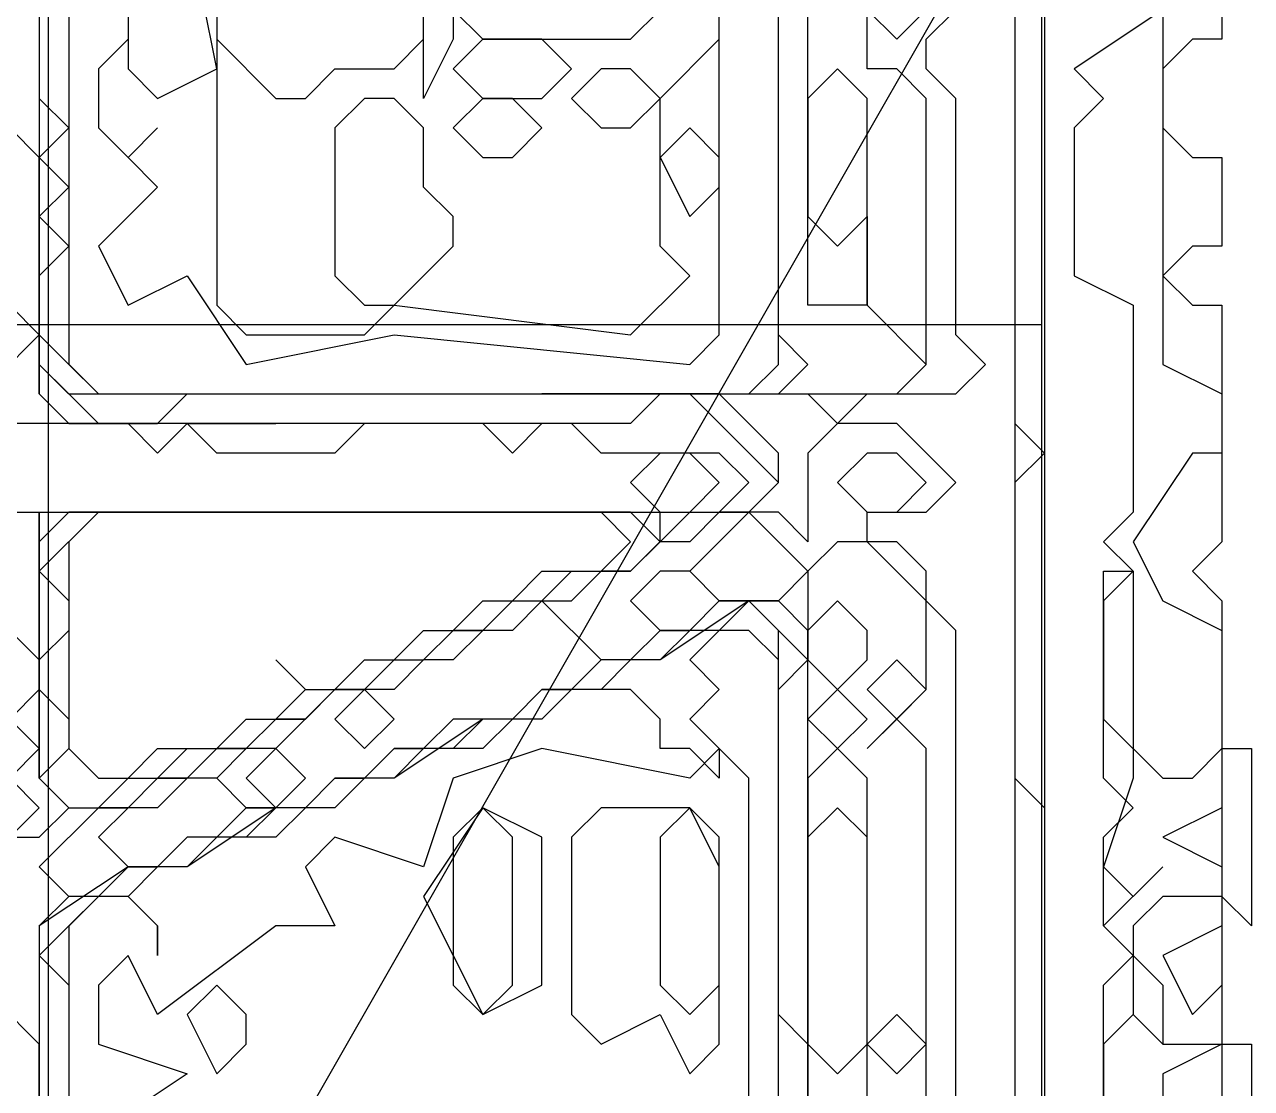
# Model space of a CAD drawing. Extents: x 46 to 224, y 52 to 151.
# Drawn here: x 199.52 to 224.22, y 64.61 to 86.04 of the extents above; entities that cross this region are included whole.
import ezdxf

# ---------------------------------------------------------------- set-up
doc = ezdxf.new("R2010")
doc.units = 0
doc.layers.add('OUTLINE', color=1, linetype='CONTINUOUS')

msp = doc.modelspace()

# ---------------------------------------------------------------- linework, layer by layer
for p, q in [((220.0532, 133.3611), (220.0532, 51.8135)), ((220.0532, 133.3611), (220.0532, 51.8135)), ((219.4579, 132.7659), (219.4579, 51.8135)), ((219.4579, 132.7659), (219.4579, 51.8135)), ((220.0532, 132.7659), (220.0532, 51.8135)), ((219.4579, 132.1707), (219.4579, 78.004)), ((214.696, 79.7897), (214.696, 98.2421)), ((214.696, 79.1945), (214.696, 98.2421)), ((222.4341, 98.2421), (222.4341, 79.1945)), ((214.696, 79.1945), (214.696, 97.6468)), ((214.696, 79.1945), (214.696, 97.6468)), ((214.696, 79.1945), (214.696, 97.6468)), ((199.8151, 96.4564), (199.8151, 79.1945)), ((199.8151, 96.4564), (199.8151, 78.5992)), ((199.8151, 96.4564), (199.8151, 78.5992)), ((199.8151, 96.4564), (199.8151, 79.1945)), ((199.8151, 96.4564), (199.8151, 79.1945)), ((199.8151, 96.4564), (199.8151, 79.1945)), ((199.8151, 96.4564), (199.8151, 79.1945)), ((200.4103, 96.4564), (200.4103, 79.1945)), ((200.4103, 96.4564), (200.4103, 79.1945)), ((199.8151, 95.8611), (199.8151, 84.5516)), ((220.0532, 95.2659), (220.0532, 51.8135)), ((213.5056, 79.7897), (213.5056, 94.0754)), ((213.5056, 79.7897), (213.5056, 94.0754)), ((215.2913, 80.3849), (215.2913, 94.0754)), ((215.2913, 80.3849), (215.2913, 94.0754)), ((207.5532, 84.5516), (207.5532, 91.6945)), ((208.1484, 90.504), (208.1484, 85.7421)), ((213.5056, 85.7421), (213.5056, 89.9088)), ((201.6008, 89.3135), (201.6008, 85.7421)), ((201.6008, 89.3135), (201.6008, 85.7421)), ((203.3865, 89.3135), (203.3865, 80.3849)), ((220.0532, 89.3135), (220.0532, 51.8135)), ((220.0532, 89.3135), (220.0532, 51.8135)), ((201.6008, 88.7183), (201.6008, 85.1468)), ((203.3865, 88.7183), (203.3865, 85.7421)), ((203.3865, 85.1468), (202.7913, 88.123)), ((207.5532, 85.7421), (207.5532, 88.123)), ((223.6246, 87.5278), (223.6246, 85.7421)), ((208.1484, 86.3373), (208.7437, 85.7421)), ((211.7198, 85.7421), (212.3151, 86.3373)), ((216.4818, 85.1468), (216.4818, 86.3373)), ((216.4818, 86.3373), (217.077, 85.7421)), ((217.077, 85.7421), (217.6722, 86.3373)), ((217.6722, 85.7421), (218.2675, 86.3373)), ((217.6722, 85.7421), (218.2675, 86.3373)), ((222.4341, 86.3373), (220.6484, 85.1468)), ((222.4341, 86.3373), (220.6484, 85.1468)), ((201.6008, 85.7421), (201.0056, 85.1468)), ((201.6008, 85.7421), (201.0056, 85.1468)), ((203.3865, 85.7421), (204.577, 84.5516)), ((206.9579, 85.1468), (207.5532, 85.7421)), ((208.1484, 85.7421), (207.5532, 84.5516)), ((208.7437, 85.7421), (208.1484, 85.1468)), ((208.7437, 85.7421), (211.7198, 85.7421)), ((209.9341, 85.7421), (208.7437, 85.7421)), ((210.5294, 85.1468), (209.9341, 85.7421)), ((212.3151, 84.5516), (213.5056, 85.7421)), ((217.6722, 85.1468), (217.6722, 85.7421)), ((217.6722, 85.1468), (217.6722, 85.7421)), ((223.0294, 85.7421), (222.4341, 85.1468)), ((223.6246, 85.7421), (223.0294, 85.7421)), ((201.0056, 85.1468), (201.0056, 83.9564)), ((201.0056, 85.1468), (201.0056, 83.9564)), ((201.6008, 85.1468), (202.196, 84.5516)), ((202.196, 84.5516), (203.3865, 85.1468)), ((205.1722, 84.5516), (205.7675, 85.1468)), ((205.7675, 85.1468), (206.9579, 85.1468)), ((208.1484, 85.1468), (208.7437, 84.5516)), ((209.9341, 84.5516), (210.5294, 85.1468)), ((211.1246, 85.1468), (210.5294, 84.5516)), ((211.7198, 85.1468), (211.1246, 85.1468)), ((212.3151, 84.5516), (211.7198, 85.1468)), ((215.8865, 85.1468), (215.2913, 84.5516)), ((215.8865, 85.1468), (215.2913, 84.5516)), ((216.4818, 84.5516), (215.8865, 85.1468)), ((216.4818, 84.5516), (215.8865, 85.1468)), ((217.077, 85.1468), (216.4818, 85.1468)), ((217.6722, 84.5516), (217.077, 85.1468)), ((218.2675, 84.5516), (217.6722, 85.1468)), ((218.2675, 84.5516), (217.6722, 85.1468)), ((220.6484, 85.1468), (221.2437, 84.5516)), ((220.6484, 85.1468), (221.2437, 84.5516)), ((222.4341, 85.1468), (222.4341, 83.9564)), ((199.8151, 84.5516), (200.4103, 83.9564)), ((204.577, 84.5516), (205.1722, 84.5516)), ((206.3627, 84.5516), (205.7675, 83.9564)), ((206.9579, 84.5516), (206.3627, 84.5516)), ((207.5532, 83.9564), (206.9579, 84.5516)), ((208.7437, 84.5516), (208.1484, 83.9564)), ((208.7437, 84.5516), (209.9341, 84.5516)), ((209.3389, 84.5516), (208.7437, 84.5516)), ((209.9341, 83.9564), (209.3389, 84.5516)), ((210.5294, 84.5516), (211.1246, 83.9564)), ((211.7198, 83.9564), (212.3151, 84.5516)), ((212.3151, 81.5754), (212.3151, 84.5516)), ((215.2913, 84.5516), (215.2913, 82.1707)), ((215.2913, 84.5516), (215.2913, 82.1707)), ((216.4818, 83.9564), (216.4818, 84.5516)), ((216.4818, 83.9564), (216.4818, 84.5516)), ((217.6722, 79.1945), (217.6722, 84.5516)), ((218.2675, 79.7897), (218.2675, 84.5516)), ((218.2675, 79.7897), (218.2675, 84.5516)), ((221.2437, 84.5516), (220.6484, 83.9564)), ((221.2437, 84.5516), (220.6484, 83.9564)), ((199.8151, 83.3611), (199.2198, 83.9564)), ((199.8151, 83.3611), (199.2198, 83.9564)), ((200.4103, 83.9564), (199.8151, 83.3611)), ((201.0056, 83.9564), (201.6008, 83.3611)), ((201.0056, 83.9564), (201.6008, 83.3611)), ((201.6008, 83.3611), (202.196, 83.9564)), ((202.196, 83.9564), (201.6008, 83.3611)), ((201.6008, 83.3611), (202.196, 83.9564)), ((202.196, 83.9564), (201.6008, 83.3611)), ((205.7675, 83.9564), (205.7675, 80.9802)), ((207.5532, 83.3611), (207.5532, 83.9564)), ((208.1484, 83.9564), (208.7437, 83.3611)), ((209.3389, 83.3611), (209.9341, 83.9564)), ((211.1246, 83.9564), (211.7198, 83.9564)), ((212.9103, 83.9564), (212.3151, 83.3611)), ((213.5056, 83.3611), (212.9103, 83.9564)), ((216.4818, 82.1707), (216.4818, 83.9564)), ((216.4818, 82.1707), (216.4818, 83.9564)), ((220.6484, 83.9564), (220.6484, 80.9802)), ((220.6484, 83.9564), (220.6484, 80.9802)), ((222.4341, 83.9564), (223.0294, 83.3611)), ((199.8151, 78.5992), (199.8151, 83.3611)), ((199.8151, 78.5992), (199.8151, 83.3611)), ((199.8151, 83.3611), (200.4103, 82.7659)), ((201.6008, 83.3611), (202.196, 82.7659)), ((201.6008, 83.3611), (202.196, 82.7659)), ((207.5532, 82.7659), (207.5532, 83.3611)), ((208.7437, 83.3611), (209.3389, 83.3611)), ((212.3151, 83.3611), (212.9103, 82.1707)), ((213.5056, 82.7659), (213.5056, 83.3611)), ((223.0294, 83.3611), (223.6246, 83.3611)), ((223.6246, 83.3611), (223.6246, 81.5754)), ((200.4103, 82.7659), (199.8151, 82.1707)), ((202.196, 82.7659), (201.0056, 81.5754)), ((202.196, 82.7659), (201.0056, 81.5754)), ((208.1484, 82.1707), (207.5532, 82.7659)), ((212.9103, 82.1707), (213.5056, 82.7659)), ((199.8151, 82.1707), (200.4103, 81.5754)), ((208.1484, 81.5754), (208.1484, 82.1707)), ((215.2913, 82.1707), (215.8865, 81.5754)), ((215.2913, 82.1707), (215.8865, 81.5754)), ((215.8865, 81.5754), (216.4818, 82.1707)), ((215.8865, 81.5754), (216.4818, 82.1707)), ((216.4818, 82.1707), (216.4818, 80.3849)), ((216.4818, 81.5754), (216.4818, 82.1707)), ((200.4103, 81.5754), (199.8151, 80.9802)), ((201.0056, 81.5754), (201.6008, 80.3849)), ((201.0056, 81.5754), (201.6008, 80.3849)), ((206.9579, 80.3849), (208.1484, 81.5754)), ((212.9103, 80.9802), (212.3151, 81.5754)), ((216.4818, 80.3849), (216.4818, 81.5754)), ((223.0294, 81.5754), (222.4341, 80.9802)), ((223.6246, 81.5754), (223.0294, 81.5754)), ((199.8151, 80.9802), (199.8151, 79.7897)), ((201.6008, 80.3849), (202.7913, 80.9802)), ((201.6008, 80.3849), (202.7913, 80.9802)), ((202.7913, 80.9802), (203.9818, 79.1945)), ((202.7913, 80.9802), (203.9818, 79.1945)), ((205.7675, 80.9802), (206.3627, 80.3849)), ((211.7198, 79.7897), (212.9103, 80.9802)), ((220.6484, 80.9802), (221.8389, 80.3849)), ((220.6484, 80.9802), (221.8389, 80.3849)), ((222.4341, 80.9802), (223.0294, 80.3849)), ((199.8151, 79.7897), (199.2198, 80.3849)), ((203.3865, 80.3849), (203.9818, 79.7897)), ((206.3627, 79.7897), (206.9579, 80.3849)), ((206.3627, 80.3849), (206.9579, 80.3849)), ((206.9579, 80.3849), (211.7198, 79.7897)), ((216.4818, 80.3849), (215.2913, 80.3849)), ((216.4818, 80.3849), (215.2913, 80.3849)), ((217.6722, 79.1945), (216.4818, 80.3849)), ((217.6722, 79.1945), (216.4818, 80.3849)), ((221.8389, 80.3849), (221.8389, 76.2183)), ((221.8389, 80.3849), (221.8389, 76.2183)), ((223.0294, 80.3849), (223.6246, 80.3849)), ((223.6246, 80.3849), (223.6246, 75.623)), ((198.6246, 78.5992), (199.8151, 79.7897)), ((199.8151, 79.7897), (201.0056, 78.5992)), ((203.9818, 79.1945), (206.9579, 79.7897)), ((203.9818, 79.1945), (206.9579, 79.7897)), ((203.9818, 79.7897), (206.3627, 79.7897)), ((206.9579, 79.7897), (212.9103, 79.1945)), ((206.9579, 79.7897), (212.9103, 79.1945)), ((212.9103, 79.1945), (213.5056, 79.7897)), ((212.9103, 79.1945), (213.5056, 79.7897)), ((215.2913, 79.1945), (214.696, 79.7897)), ((218.8627, 79.1945), (218.2675, 79.7897)), ((218.8627, 79.1945), (218.2675, 79.7897)), ((199.8151, 79.1945), (200.4103, 78.5992)), ((199.8151, 79.1945), (201.0056, 78.004)), ((199.8151, 79.1945), (200.4103, 78.5992)), ((199.8151, 79.1945), (200.4103, 78.5992)), ((199.8151, 79.1945), (200.4103, 78.5992)), ((200.4103, 79.1945), (201.0056, 78.5992)), ((200.4103, 79.1945), (201.0056, 78.5992)), ((214.1008, 78.5992), (214.696, 79.1945)), ((214.1008, 78.5992), (214.696, 79.1945)), ((214.1008, 78.5992), (214.696, 79.1945)), ((214.1008, 78.5992), (214.696, 79.1945)), ((214.696, 78.5992), (215.2913, 79.1945)), ((217.077, 78.5992), (217.6722, 79.1945)), ((217.077, 78.5992), (217.6722, 79.1945)), ((217.077, 78.5992), (217.6722, 79.1945)), ((218.2675, 78.5992), (218.8627, 79.1945)), ((218.2675, 78.5992), (218.8627, 79.1945)), ((222.4341, 79.1945), (223.6246, 78.5992)), ((199.8151, 78.5992), (200.4103, 78.004)), ((200.4103, 78.004), (199.8151, 78.5992)), ((199.8151, 78.5992), (200.4103, 78.004)), ((200.4103, 78.004), (199.8151, 78.5992)), ((200.4103, 78.5992), (214.696, 78.5992)), ((200.4103, 78.5992), (217.077, 78.5992)), ((200.4103, 78.5992), (214.1008, 78.5992)), ((200.4103, 78.5992), (217.077, 78.5992)), ((201.0056, 78.5992), (214.1008, 78.5992)), ((201.0056, 78.5992), (214.1008, 78.5992)), ((201.0056, 78.5992), (214.1008, 78.5992)), ((202.196, 78.004), (202.7913, 78.5992)), ((202.7913, 78.5992), (217.077, 78.5992)), ((213.5056, 78.5992), (209.9341, 78.5992)), ((209.9341, 78.5992), (215.2913, 78.5992)), ((213.5056, 78.5992), (209.9341, 78.5992)), ((209.9341, 78.5992), (215.2913, 78.5992)), ((212.3151, 78.5992), (211.7198, 78.004)), ((212.9103, 78.5992), (212.3151, 78.5992)), ((214.696, 76.8135), (212.9103, 78.5992)), ((214.696, 77.4088), (213.5056, 78.5992)), ((214.696, 77.4088), (213.5056, 78.5992)), ((215.2913, 78.5992), (215.8865, 78.004)), ((215.2913, 78.5992), (215.8865, 78.004)), ((215.8865, 78.004), (216.4818, 78.5992)), ((215.8865, 78.004), (216.4818, 78.5992)), ((216.4818, 78.5992), (218.2675, 78.5992)), ((216.4818, 78.5992), (218.2675, 78.5992)), ((223.6246, 78.5992), (223.6246, 77.4088)), ((211.7198, 78.004), (183.7437, 78.004)), ((201.6008, 78.004), (196.8389, 78.004)), ((201.6008, 78.004), (196.8389, 78.004)), ((200.4103, 78.004), (201.0056, 78.004)), ((201.0056, 78.004), (200.4103, 78.004)), ((200.4103, 78.004), (201.0056, 78.004)), ((201.0056, 78.004), (200.4103, 78.004)), ((201.0056, 78.004), (202.196, 78.004)), ((202.196, 77.4088), (201.6008, 78.004)), ((202.196, 77.4088), (201.6008, 78.004)), ((202.7913, 78.004), (202.196, 77.4088)), ((202.7913, 78.004), (202.196, 77.4088)), ((202.7913, 78.004), (204.577, 78.004)), ((203.3865, 78.004), (202.7913, 78.004)), ((203.3865, 77.4088), (202.7913, 78.004)), ((203.3865, 77.4088), (202.7913, 78.004)), ((204.577, 78.004), (203.3865, 78.004)), ((206.3627, 78.004), (205.7675, 77.4088)), ((206.3627, 78.004), (205.7675, 77.4088)), ((208.7437, 78.004), (206.3627, 78.004)), ((208.7437, 78.004), (206.3627, 78.004)), ((209.3389, 77.4088), (208.7437, 78.004)), ((209.3389, 77.4088), (208.7437, 78.004)), ((209.9341, 78.004), (209.3389, 77.4088)), ((209.9341, 78.004), (209.3389, 77.4088)), ((210.5294, 78.004), (209.9341, 78.004)), ((210.5294, 78.004), (209.9341, 78.004)), ((211.1246, 77.4088), (210.5294, 78.004)), ((211.1246, 77.4088), (210.5294, 78.004)), ((215.8865, 78.004), (215.2913, 77.4088)), ((215.8865, 78.004), (215.2913, 77.4088)), ((217.077, 78.004), (215.8865, 78.004)), ((217.077, 78.004), (215.8865, 78.004)), ((218.2675, 76.8135), (217.077, 78.004)), ((218.2675, 76.8135), (217.077, 78.004)), ((219.4579, 78.004), (220.0532, 77.4088)), ((205.7675, 77.4088), (203.3865, 77.4088)), ((205.7675, 77.4088), (203.3865, 77.4088)), ((213.5056, 77.4088), (211.1246, 77.4088)), ((213.5056, 77.4088), (211.1246, 77.4088)), ((212.3151, 77.4088), (211.7198, 76.8135)), ((212.9103, 77.4088), (212.3151, 77.4088)), ((213.5056, 76.8135), (212.9103, 77.4088)), ((214.1008, 76.8135), (213.5056, 77.4088)), ((214.1008, 76.8135), (213.5056, 77.4088)), ((214.696, 76.8135), (214.696, 77.4088)), ((214.696, 76.8135), (214.696, 77.4088)), ((215.2913, 77.4088), (215.2913, 75.623)), ((215.2913, 77.4088), (215.2913, 75.623)), ((216.4818, 77.4088), (215.8865, 76.8135)), ((217.077, 77.4088), (216.4818, 77.4088)), ((217.6722, 76.8135), (217.077, 77.4088)), ((220.0532, 77.4088), (219.4579, 76.8135)), ((223.0294, 77.4088), (221.8389, 75.623)), ((223.6246, 77.4088), (223.0294, 77.4088)), ((211.7198, 76.8135), (212.3151, 76.2183)), ((212.9103, 76.2183), (213.5056, 76.8135)), ((213.5056, 76.2183), (214.1008, 76.8135)), ((213.5056, 76.2183), (214.1008, 76.8135)), ((214.1008, 76.2183), (214.696, 76.8135)), ((214.1008, 76.2183), (214.696, 76.8135)), ((214.1008, 76.2183), (214.696, 76.8135)), ((215.8865, 76.8135), (216.4818, 76.2183)), ((217.077, 76.2183), (217.6722, 76.8135)), ((217.6722, 76.2183), (218.2675, 76.8135)), ((217.6722, 76.2183), (218.2675, 76.8135)), ((219.4579, 76.8135), (219.4579, 70.8611)), ((185.5294, 76.2183), (213.5056, 76.2183)), ((185.5294, 76.2183), (213.5056, 76.2183)), ((196.8389, 76.2183), (208.1484, 76.2183)), ((200.4103, 76.2183), (199.8151, 75.623)), ((199.8151, 76.2183), (199.8151, 70.8611)), ((199.8151, 75.623), (199.8151, 76.2183)), ((200.4103, 76.2183), (199.8151, 75.623)), ((200.4103, 76.2183), (199.8151, 75.623)), ((200.4103, 76.2183), (199.8151, 75.623)), ((201.0056, 76.2183), (199.8151, 75.0278)), ((200.4103, 76.2183), (199.8151, 75.623)), ((211.1246, 76.2183), (200.4103, 76.2183)), ((208.1484, 76.2183), (200.4103, 76.2183)), ((211.7198, 76.2183), (200.4103, 76.2183)), ((211.1246, 76.2183), (200.4103, 76.2183)), ((201.0056, 76.2183), (200.4103, 75.623)), ((211.7198, 76.2183), (200.4103, 76.2183)), ((211.1246, 76.2183), (201.0056, 76.2183)), ((211.1246, 76.2183), (201.0056, 76.2183)), ((211.7198, 75.623), (211.1246, 76.2183)), ((211.7198, 75.623), (211.1246, 76.2183)), ((211.7198, 75.623), (211.1246, 76.2183)), ((211.7198, 75.623), (211.1246, 76.2183)), ((211.7198, 75.0278), (212.9103, 76.2183)), ((211.7198, 75.0278), (212.9103, 76.2183)), ((212.3151, 75.623), (211.7198, 76.2183)), ((212.3151, 75.623), (211.7198, 76.2183)), ((212.3151, 76.2183), (212.9103, 76.2183)), ((212.3151, 75.623), (212.3151, 76.2183)), ((212.3151, 76.2183), (214.1008, 76.2183)), ((213.5056, 76.2183), (212.9103, 75.623)), ((212.9103, 76.2183), (214.1008, 76.2183)), ((213.5056, 76.2183), (212.9103, 75.623)), ((212.9103, 76.2183), (214.1008, 76.2183)), ((214.1008, 76.2183), (212.9103, 75.0278)), ((214.696, 76.2183), (213.5056, 76.2183)), ((214.696, 76.2183), (213.5056, 76.2183)), ((214.696, 75.623), (214.1008, 76.2183)), ((215.2913, 75.623), (214.696, 76.2183)), ((215.2913, 75.623), (214.696, 76.2183)), ((216.4818, 75.623), (216.4818, 76.2183)), ((216.4818, 76.2183), (217.6722, 76.2183)), ((216.4818, 75.623), (216.4818, 76.2183)), ((216.4818, 76.2183), (217.6722, 76.2183)), ((216.4818, 76.2183), (217.077, 76.2183)), ((221.8389, 76.2183), (221.2437, 75.623)), ((221.8389, 76.2183), (221.2437, 75.623)), ((199.8151, 75.623), (199.8151, 70.8611)), ((199.8151, 70.8611), (199.8151, 75.623)), ((199.8151, 75.623), (199.8151, 70.8611)), ((199.8151, 75.623), (199.8151, 70.8611)), ((199.8151, 75.623), (199.8151, 70.8611)), ((199.8151, 75.623), (199.8151, 70.8611)), ((200.4103, 75.623), (200.4103, 71.4564)), ((211.1246, 75.0278), (211.7198, 75.623)), ((211.1246, 75.0278), (211.7198, 75.623)), ((211.1246, 75.0278), (211.7198, 75.623)), ((211.1246, 75.0278), (211.7198, 75.623)), ((212.3151, 75.623), (211.7198, 75.0278)), ((212.3151, 75.623), (211.7198, 75.0278)), ((211.7198, 75.0278), (212.3151, 75.623)), ((211.7198, 75.0278), (212.3151, 75.623)), ((211.7198, 75.0278), (212.3151, 75.623)), ((212.9103, 75.623), (212.3151, 75.623)), ((212.9103, 75.623), (212.3151, 75.623)), ((215.2913, 75.0278), (214.696, 75.623)), ((215.8865, 75.623), (215.2913, 75.0278)), ((216.4818, 75.623), (215.8865, 75.623)), ((217.077, 75.623), (216.4818, 75.623)), ((217.077, 75.623), (216.4818, 75.623)), ((217.6722, 74.4326), (216.4818, 75.623)), ((217.6722, 75.0278), (217.077, 75.623)), ((217.6722, 75.0278), (217.077, 75.623)), ((221.2437, 75.623), (221.8389, 75.0278)), ((221.2437, 75.623), (221.8389, 75.0278)), ((221.8389, 75.623), (222.4341, 74.4326)), ((223.6246, 75.623), (223.0294, 75.0278)), ((199.8151, 75.0278), (200.4103, 74.4326)), ((209.3389, 74.4326), (209.9341, 75.0278)), ((209.9341, 74.4326), (210.5294, 75.0278)), ((209.9341, 74.4326), (210.5294, 75.0278)), ((209.9341, 74.4326), (210.5294, 75.0278)), ((209.9341, 74.4326), (210.5294, 75.0278)), ((209.9341, 75.0278), (211.1246, 75.0278)), ((209.9341, 74.4326), (210.5294, 75.0278)), ((210.5294, 75.0278), (211.1246, 75.0278)), ((210.5294, 74.4326), (211.1246, 75.0278)), ((210.5294, 75.0278), (211.7198, 75.0278)), ((210.5294, 75.0278), (211.1246, 75.0278)), ((210.5294, 75.0278), (211.1246, 75.0278)), ((210.5294, 75.0278), (211.7198, 75.0278)), ((211.7198, 75.0278), (211.1246, 75.0278)), ((211.1246, 75.0278), (211.7198, 75.0278)), ((211.7198, 75.0278), (211.1246, 75.0278)), ((211.1246, 75.0278), (211.7198, 75.0278)), ((211.1246, 75.0278), (211.7198, 75.0278)), ((212.3151, 75.0278), (211.7198, 74.4326)), ((212.3151, 75.0278), (211.7198, 74.4326)), ((212.9103, 75.0278), (212.3151, 75.0278)), ((212.9103, 75.0278), (212.3151, 75.0278)), ((212.9103, 75.0278), (213.5056, 74.4326)), ((213.5056, 74.4326), (212.9103, 75.0278)), ((213.5056, 74.4326), (212.9103, 75.0278)), ((214.696, 74.4326), (215.2913, 75.0278)), ((215.2913, 75.0278), (215.2913, 73.2421)), ((217.6722, 74.4326), (217.6722, 75.0278)), ((217.6722, 74.4326), (217.6722, 75.0278)), ((221.2437, 75.0278), (221.8389, 75.0278)), ((221.8389, 75.0278), (221.2437, 74.4326)), ((221.2437, 74.4326), (221.2437, 75.0278)), ((221.8389, 75.0278), (221.8389, 70.8611)), ((221.8389, 75.0278), (221.8389, 70.8611)), ((223.0294, 75.0278), (223.6246, 74.4326)), ((200.4103, 74.4326), (200.4103, 73.8373)), ((208.1484, 73.8373), (208.7437, 74.4326)), ((208.7437, 73.8373), (209.3389, 74.4326)), ((208.7437, 73.8373), (209.3389, 74.4326)), ((208.7437, 73.8373), (209.3389, 74.4326)), ((208.7437, 73.8373), (209.3389, 74.4326)), ((208.7437, 73.8373), (209.3389, 74.4326)), ((208.7437, 74.4326), (209.3389, 74.4326)), ((208.7437, 73.8373), (209.3389, 74.4326)), ((209.3389, 74.4326), (209.9341, 74.4326)), ((209.9341, 74.4326), (209.3389, 73.8373)), ((209.3389, 74.4326), (210.5294, 74.4326)), ((209.3389, 74.4326), (209.9341, 74.4326)), ((209.3389, 74.4326), (209.9341, 74.4326)), ((209.3389, 74.4326), (209.9341, 74.4326)), ((209.3389, 74.4326), (209.9341, 74.4326)), ((211.1246, 73.2421), (209.9341, 74.4326)), ((211.7198, 74.4326), (212.3151, 73.8373)), ((211.7198, 74.4326), (212.3151, 73.8373)), ((214.1008, 74.4326), (212.3151, 73.2421)), ((213.5056, 74.4326), (212.9103, 73.8373)), ((212.9103, 73.8373), (213.5056, 74.4326)), ((212.9103, 73.8373), (213.5056, 74.4326)), ((214.696, 74.4326), (213.5056, 74.4326)), ((213.5056, 74.4326), (214.696, 74.4326)), ((214.1008, 74.4326), (213.5056, 73.8373)), ((214.1008, 74.4326), (213.5056, 73.8373)), ((214.1008, 74.4326), (213.5056, 73.8373)), ((215.2913, 73.2421), (214.1008, 74.4326)), ((214.696, 74.4326), (214.1008, 74.4326)), ((214.696, 73.8373), (214.1008, 74.4326)), ((214.696, 74.4326), (214.1008, 74.4326)), ((215.2913, 73.8373), (214.696, 74.4326)), ((215.2913, 73.8373), (214.696, 74.4326)), ((215.2913, 73.8373), (214.696, 74.4326)), ((215.8865, 74.4326), (215.2913, 73.8373)), ((215.8865, 74.4326), (215.2913, 73.8373)), ((216.4818, 73.8373), (215.8865, 74.4326)), ((216.4818, 73.8373), (215.8865, 74.4326)), ((218.2675, 73.8373), (217.6722, 74.4326)), ((218.2675, 73.8373), (217.6722, 74.4326)), ((217.6722, 72.6468), (217.6722, 74.4326)), ((221.2437, 74.4326), (221.2437, 72.0516)), ((221.2437, 70.8611), (221.2437, 74.4326)), ((222.4341, 74.4326), (223.6246, 73.8373)), ((223.6246, 74.4326), (223.6246, 60.7421)), ((199.8151, 73.2421), (199.2198, 73.8373)), ((200.4103, 73.8373), (199.8151, 73.2421)), ((206.3627, 72.6468), (207.5532, 73.8373)), ((206.9579, 73.2421), (207.5532, 73.8373)), ((206.9579, 73.2421), (207.5532, 73.8373)), ((207.5532, 73.2421), (208.1484, 73.8373)), ((207.5532, 73.2421), (208.1484, 73.8373)), ((208.1484, 73.8373), (207.5532, 73.2421)), ((207.5532, 73.2421), (208.1484, 73.8373)), ((207.5532, 73.2421), (208.1484, 73.8373)), ((207.5532, 73.8373), (208.7437, 73.8373)), ((207.5532, 73.8373), (208.7437, 73.8373)), ((207.5532, 73.8373), (208.1484, 73.8373)), ((207.5532, 73.2421), (208.1484, 73.8373)), ((208.1484, 73.8373), (208.7437, 73.8373)), ((208.1484, 73.8373), (208.7437, 73.8373)), ((208.7437, 73.8373), (208.1484, 73.8373)), ((208.7437, 73.8373), (208.1484, 73.2421)), ((208.1484, 73.8373), (208.7437, 73.8373)), ((208.1484, 73.8373), (208.7437, 73.8373)), ((208.1484, 73.8373), (208.7437, 73.8373)), ((209.3389, 73.8373), (208.7437, 73.8373)), ((212.3151, 73.8373), (211.7198, 73.2421)), ((212.3151, 73.8373), (211.7198, 73.2421)), ((212.3151, 73.8373), (211.7198, 73.2421)), ((212.9103, 73.8373), (212.3151, 73.8373)), ((213.5056, 73.8373), (212.3151, 73.8373)), ((212.3151, 73.8373), (212.9103, 73.8373)), ((212.9103, 73.8373), (212.3151, 73.2421)), ((212.9103, 73.8373), (212.3151, 73.2421)), ((213.5056, 73.8373), (212.3151, 73.8373)), ((212.3151, 73.8373), (212.9103, 73.8373)), ((213.5056, 73.8373), (212.9103, 73.8373)), ((214.1008, 73.8373), (212.9103, 73.8373)), ((213.5056, 73.8373), (212.9103, 73.2421)), ((214.1008, 73.8373), (213.5056, 73.8373)), ((214.696, 73.2421), (214.1008, 73.8373)), ((214.696, 73.2421), (214.1008, 73.8373)), ((214.696, 57.1707), (214.696, 73.8373)), ((215.2913, 73.2421), (215.2913, 73.8373)), ((215.2913, 60.7421), (215.2913, 73.8373)), ((215.2913, 73.8373), (215.2913, 73.2421)), ((215.2913, 60.7421), (215.2913, 73.8373)), ((215.2913, 73.8373), (215.2913, 73.2421)), ((216.4818, 73.2421), (216.4818, 73.8373)), ((216.4818, 73.2421), (216.4818, 73.8373)), ((218.2675, 51.8135), (218.2675, 73.8373)), ((218.2675, 51.8135), (218.2675, 73.8373)), ((223.6246, 73.8373), (223.6246, 70.2659)), ((199.8151, 72.6468), (199.8151, 73.2421)), ((199.8151, 73.2421), (199.8151, 72.6468)), ((205.1722, 72.6468), (204.577, 73.2421)), ((204.577, 73.2421), (205.1722, 72.6468)), ((205.7675, 72.6468), (206.3627, 73.2421)), ((205.7675, 72.6468), (206.3627, 73.2421)), ((206.3627, 72.6468), (206.9579, 73.2421)), ((206.3627, 72.6468), (206.9579, 73.2421)), ((206.3627, 72.6468), (206.9579, 73.2421)), ((206.3627, 73.2421), (206.9579, 73.2421)), ((206.3627, 73.2421), (206.9579, 73.2421)), ((206.3627, 72.6468), (206.9579, 73.2421)), ((206.9579, 73.2421), (207.5532, 73.2421)), ((207.5532, 73.2421), (206.9579, 72.6468)), ((206.9579, 73.2421), (207.5532, 73.2421)), ((206.9579, 73.2421), (207.5532, 73.2421)), ((206.9579, 73.2421), (207.5532, 73.2421)), ((208.1484, 73.2421), (207.5532, 73.2421)), ((211.1246, 73.2421), (210.5294, 72.6468)), ((211.1246, 73.2421), (210.5294, 72.6468)), ((210.5294, 72.6468), (211.1246, 73.2421)), ((211.1246, 73.2421), (210.5294, 72.6468)), ((211.1246, 73.2421), (210.5294, 72.6468)), ((212.3151, 73.2421), (211.1246, 73.2421)), ((211.7198, 73.2421), (211.1246, 73.2421)), ((211.7198, 73.2421), (211.1246, 73.2421)), ((211.7198, 73.2421), (211.1246, 72.6468)), ((211.7198, 73.2421), (211.1246, 72.6468)), ((211.7198, 73.2421), (211.1246, 73.2421)), ((212.3151, 73.2421), (211.7198, 73.2421)), ((212.3151, 73.2421), (211.7198, 73.2421)), ((212.9103, 73.2421), (213.5056, 72.6468)), ((214.696, 72.6468), (215.2913, 73.2421)), ((214.696, 51.8135), (214.696, 73.2421)), ((214.696, 62.5278), (214.696, 73.2421)), ((215.2913, 73.2421), (215.8865, 72.6468)), ((215.2913, 73.2421), (215.8865, 72.6468)), ((215.8865, 72.6468), (216.4818, 73.2421)), ((215.8865, 72.6468), (216.4818, 73.2421)), ((217.077, 73.2421), (216.4818, 72.6468)), ((217.077, 73.2421), (216.4818, 72.6468)), ((217.6722, 72.6468), (217.077, 73.2421)), ((217.6722, 72.6468), (217.077, 73.2421)), ((199.2198, 72.0516), (199.8151, 72.6468)), ((199.8151, 72.6468), (200.4103, 72.0516)), ((205.7675, 72.6468), (204.577, 71.4564)), ((204.577, 72.0516), (205.1722, 72.6468)), ((204.577, 72.0516), (205.1722, 72.6468)), ((204.577, 72.0516), (205.1722, 72.6468)), ((205.1722, 72.0516), (205.7675, 72.6468)), ((205.1722, 72.0516), (205.7675, 72.6468)), ((205.7675, 72.6468), (205.1722, 72.0516)), ((205.1722, 72.0516), (205.7675, 72.6468)), ((205.1722, 72.0516), (205.7675, 72.6468)), ((205.1722, 72.6468), (206.3627, 72.6468)), ((205.1722, 72.6468), (205.7675, 72.6468)), ((205.1722, 72.6468), (205.7675, 72.6468)), ((205.1722, 72.0516), (205.7675, 72.6468)), ((205.7675, 72.6468), (206.3627, 72.6468)), ((205.7675, 72.6468), (206.3627, 72.6468)), ((206.3627, 72.6468), (205.7675, 72.6468)), ((206.9579, 72.6468), (205.7675, 72.6468)), ((205.7675, 72.6468), (206.3627, 72.6468)), ((205.7675, 72.6468), (206.3627, 72.6468)), ((206.3627, 72.6468), (205.7675, 72.0516)), ((205.7675, 72.6468), (206.3627, 72.6468)), ((206.3627, 72.6468), (205.7675, 72.0516)), ((206.9579, 72.0516), (206.3627, 72.6468)), ((206.9579, 72.0516), (206.3627, 72.6468)), ((209.9341, 72.6468), (209.3389, 72.0516)), ((209.9341, 72.6468), (209.3389, 72.0516)), ((209.9341, 72.6468), (209.3389, 72.0516)), ((209.9341, 72.6468), (209.3389, 72.0516)), ((210.5294, 72.6468), (209.9341, 72.6468)), ((210.5294, 72.6468), (209.9341, 72.6468)), ((209.9341, 72.6468), (210.5294, 72.6468)), ((210.5294, 72.6468), (209.9341, 72.6468)), ((211.1246, 72.6468), (209.9341, 72.6468)), ((210.5294, 72.6468), (209.9341, 72.0516)), ((210.5294, 72.6468), (209.9341, 72.0516)), ((210.5294, 72.6468), (209.9341, 72.6468)), ((211.1246, 72.6468), (210.5294, 72.6468)), ((211.7198, 72.6468), (210.5294, 72.6468)), ((212.3151, 72.0516), (211.7198, 72.6468)), ((213.5056, 72.6468), (212.9103, 72.0516)), ((214.696, 66.0992), (214.696, 72.6468)), ((215.8865, 72.6468), (215.2913, 72.0516)), ((215.8865, 72.6468), (215.2913, 72.0516)), ((216.4818, 72.0516), (215.8865, 72.6468)), ((216.4818, 72.0516), (215.8865, 72.6468)), ((216.4818, 71.4564), (217.6722, 72.6468)), ((216.4818, 72.6468), (217.077, 72.0516)), ((216.4818, 72.6468), (217.077, 72.0516)), ((217.077, 72.0516), (217.6722, 72.6468)), ((217.077, 72.0516), (217.6722, 72.6468)), ((199.8151, 71.4564), (199.2198, 72.0516)), ((200.4103, 72.0516), (200.4103, 71.4564)), ((202.7913, 70.8611), (203.9818, 72.0516)), ((203.3865, 71.4564), (203.9818, 72.0516)), ((203.3865, 71.4564), (203.9818, 72.0516)), ((203.3865, 71.4564), (203.9818, 72.0516)), ((203.9818, 72.0516), (205.1722, 72.0516)), ((203.9818, 71.4564), (204.577, 72.0516)), ((204.577, 72.0516), (203.9818, 71.4564)), ((203.9818, 71.4564), (204.577, 72.0516)), ((203.9818, 71.4564), (204.577, 72.0516)), ((203.9818, 72.0516), (204.577, 72.0516)), ((203.9818, 72.0516), (204.577, 72.0516)), ((203.9818, 72.0516), (204.577, 72.0516)), ((203.9818, 71.4564), (204.577, 72.0516)), ((204.577, 72.0516), (205.1722, 72.0516)), ((205.1722, 72.0516), (204.577, 72.0516)), ((204.577, 72.0516), (205.1722, 72.0516)), ((204.577, 72.0516), (205.1722, 72.0516)), ((204.577, 72.0516), (205.1722, 72.0516)), ((205.7675, 72.0516), (206.3627, 71.4564)), ((205.7675, 72.0516), (206.3627, 71.4564)), ((206.3627, 71.4564), (206.9579, 72.0516)), ((206.3627, 71.4564), (206.9579, 72.0516)), ((208.7437, 72.0516), (206.9579, 70.8611)), ((208.1484, 72.0516), (207.5532, 71.4564)), ((208.1484, 72.0516), (207.5532, 71.4564)), ((209.3389, 72.0516), (208.1484, 72.0516)), ((208.7437, 72.0516), (208.1484, 71.4564)), ((208.7437, 72.0516), (208.1484, 71.4564)), ((209.3389, 72.0516), (208.1484, 72.0516)), ((209.3389, 72.0516), (208.7437, 72.0516)), ((209.3389, 72.0516), (208.7437, 72.0516)), ((209.9341, 72.0516), (208.7437, 72.0516)), ((209.3389, 72.0516), (208.7437, 71.4564)), ((209.9341, 72.0516), (209.3389, 72.0516)), ((212.3151, 71.4564), (212.3151, 72.0516)), ((212.9103, 72.0516), (213.5056, 71.4564)), ((215.2913, 72.0516), (215.8865, 71.4564)), ((215.2913, 72.0516), (215.8865, 71.4564)), ((215.8865, 71.4564), (216.4818, 72.0516)), ((215.8865, 71.4564), (216.4818, 72.0516)), ((217.077, 72.0516), (216.4818, 71.4564)), ((217.6722, 71.4564), (217.077, 72.0516)), ((221.2437, 72.0516), (222.4341, 70.8611)), ((199.2198, 70.8611), (199.8151, 71.4564)), ((200.4103, 71.4564), (199.8151, 70.8611)), ((200.4103, 71.4564), (201.0056, 70.8611)), ((201.6008, 70.8611), (202.196, 71.4564)), ((202.196, 70.8611), (202.7913, 71.4564)), ((202.196, 70.8611), (202.7913, 71.4564)), ((202.196, 71.4564), (203.3865, 71.4564)), ((202.7913, 70.8611), (203.3865, 71.4564)), ((203.3865, 71.4564), (202.7913, 70.8611)), ((202.7913, 70.8611), (203.3865, 71.4564)), ((202.7913, 70.8611), (203.3865, 71.4564)), ((202.7913, 71.4564), (203.3865, 71.4564)), ((202.7913, 71.4564), (203.3865, 71.4564)), ((202.7913, 70.8611), (203.3865, 71.4564)), ((203.3865, 71.4564), (203.9818, 71.4564)), ((203.9818, 71.4564), (203.3865, 71.4564)), ((203.9818, 71.4564), (203.3865, 70.8611)), ((203.3865, 71.4564), (203.9818, 71.4564)), ((203.3865, 71.4564), (203.9818, 71.4564)), ((203.3865, 71.4564), (203.9818, 71.4564)), ((204.577, 71.4564), (203.9818, 71.4564)), ((204.577, 71.4564), (203.9818, 70.8611)), ((204.577, 71.4564), (203.9818, 70.8611)), ((205.1722, 70.8611), (204.577, 71.4564)), ((205.1722, 70.8611), (204.577, 71.4564)), ((206.3627, 70.8611), (206.9579, 71.4564)), ((206.9579, 71.4564), (206.3627, 70.8611)), ((206.9579, 71.4564), (206.3627, 70.8611)), ((206.9579, 71.4564), (206.3627, 70.8611)), ((206.9579, 71.4564), (207.5532, 71.4564)), ((207.5532, 71.4564), (206.9579, 71.4564)), ((207.5532, 71.4564), (206.9579, 71.4564)), ((207.5532, 71.4564), (206.9579, 70.8611)), ((207.5532, 71.4564), (206.9579, 70.8611)), ((207.5532, 71.4564), (206.9579, 70.8611)), ((207.5532, 71.4564), (206.9579, 71.4564)), ((208.1484, 71.4564), (207.5532, 71.4564)), ((208.1484, 71.4564), (207.5532, 71.4564)), ((208.7437, 71.4564), (207.5532, 71.4564)), ((209.9341, 71.4564), (208.1484, 70.8611)), ((209.9341, 71.4564), (208.1484, 70.8611)), ((212.9103, 70.8611), (209.9341, 71.4564)), ((212.9103, 70.8611), (209.9341, 71.4564)), ((212.9103, 71.4564), (212.3151, 71.4564)), ((213.5056, 71.4564), (212.9103, 70.8611)), ((213.5056, 71.4564), (212.9103, 70.8611)), ((213.5056, 70.8611), (212.9103, 71.4564)), ((214.1008, 70.8611), (213.5056, 71.4564)), ((214.1008, 70.8611), (213.5056, 71.4564)), ((213.5056, 71.4564), (213.5056, 70.8611)), ((215.8865, 71.4564), (215.2913, 70.8611)), ((215.8865, 71.4564), (215.2913, 70.8611)), ((216.4818, 70.8611), (215.8865, 71.4564)), ((216.4818, 70.8611), (215.8865, 71.4564)), ((217.6722, 64.3135), (217.6722, 71.4564)), ((223.0294, 70.8611), (223.6246, 71.4564)), ((223.6246, 71.4564), (224.2198, 71.4564)), ((224.2198, 71.4564), (224.2198, 67.8849)), ((199.8151, 70.2659), (199.2198, 70.8611)), ((199.8151, 70.8611), (200.4103, 70.2659)), ((199.8151, 70.8611), (200.4103, 70.2659)), ((200.4103, 70.2659), (199.8151, 70.8611)), ((199.8151, 70.8611), (200.4103, 70.2659)), ((199.8151, 70.8611), (200.4103, 70.2659)), ((199.8151, 70.8611), (200.4103, 70.2659)), ((199.8151, 70.8611), (200.4103, 70.2659)), ((199.8151, 70.8611), (200.4103, 70.2659)), ((201.0056, 70.2659), (201.6008, 70.8611)), ((201.0056, 70.2659), (201.6008, 70.8611)), ((201.0056, 70.2659), (201.6008, 70.8611)), ((201.0056, 70.2659), (201.6008, 70.8611)), ((201.0056, 70.8611), (201.6008, 70.8611)), ((201.0056, 70.2659), (201.6008, 70.8611)), ((201.6008, 70.8611), (202.7913, 70.8611)), ((201.6008, 70.2659), (202.196, 70.8611)), ((202.196, 70.8611), (201.6008, 70.2659)), ((201.6008, 70.2659), (202.196, 70.8611)), ((201.6008, 70.8611), (202.7913, 70.8611)), ((201.6008, 70.8611), (202.196, 70.8611)), ((201.6008, 70.8611), (202.196, 70.8611)), ((201.6008, 70.8611), (202.7913, 70.8611)), ((202.196, 70.8611), (202.7913, 70.8611)), ((202.7913, 70.8611), (202.196, 70.8611)), ((202.7913, 70.8611), (202.196, 70.2659)), ((202.196, 70.8611), (202.7913, 70.8611)), ((203.3865, 70.8611), (202.7913, 70.8611)), ((203.3865, 70.8611), (203.9818, 70.2659)), ((203.9818, 70.2659), (203.3865, 70.8611)), ((203.9818, 70.8611), (204.577, 70.2659)), ((203.9818, 70.8611), (204.577, 70.2659)), ((204.577, 70.2659), (205.1722, 70.8611)), ((204.577, 70.2659), (205.1722, 70.8611)), ((205.7675, 70.8611), (205.1722, 70.2659)), ((205.7675, 70.8611), (205.1722, 70.2659)), ((205.7675, 70.8611), (205.1722, 70.2659)), ((205.7675, 70.8611), (205.1722, 70.2659)), ((206.9579, 70.8611), (205.7675, 70.8611)), ((205.7675, 70.8611), (206.3627, 70.8611)), ((206.3627, 70.8611), (205.7675, 70.8611)), ((206.3627, 70.8611), (205.7675, 70.8611)), ((206.9579, 70.8611), (205.7675, 70.8611)), ((206.3627, 70.8611), (205.7675, 70.2659)), ((206.3627, 70.8611), (205.7675, 70.2659)), ((206.3627, 70.8611), (205.7675, 70.8611)), ((206.9579, 70.8611), (206.3627, 70.8611)), ((206.9579, 70.8611), (206.3627, 70.8611)), ((208.1484, 70.8611), (207.5532, 69.0754)), ((208.1484, 70.8611), (207.5532, 69.0754)), ((214.1008, 60.7421), (214.1008, 70.8611)), ((214.1008, 60.7421), (214.1008, 70.8611)), ((215.2913, 70.8611), (215.2913, 64.3135)), ((215.2913, 70.8611), (215.2913, 64.3135)), ((216.4818, 70.2659), (216.4818, 70.8611)), ((216.4818, 70.2659), (216.4818, 70.8611)), ((219.4579, 70.8611), (220.0532, 70.2659)), ((221.8389, 70.8611), (221.2437, 69.0754)), ((221.8389, 70.8611), (221.2437, 69.0754)), ((221.8389, 70.2659), (221.2437, 70.8611)), ((222.4341, 70.8611), (223.0294, 70.8611)), ((199.2198, 69.6707), (199.8151, 70.2659)), ((201.0056, 70.2659), (199.8151, 69.0754)), ((199.8151, 69.6707), (200.4103, 70.2659)), ((200.4103, 70.2659), (201.0056, 70.2659)), ((200.4103, 70.2659), (201.6008, 70.2659)), ((200.4103, 70.2659), (201.6008, 70.2659)), ((200.4103, 70.2659), (201.0056, 70.2659)), ((200.4103, 70.2659), (201.0056, 70.2659)), ((200.4103, 70.2659), (201.0056, 70.2659)), ((200.4103, 70.2659), (201.0056, 70.2659)), ((201.6008, 70.2659), (201.0056, 70.2659)), ((201.6008, 70.2659), (201.0056, 69.6707)), ((202.196, 70.2659), (201.6008, 70.2659)), ((204.577, 70.2659), (202.7913, 69.0754)), ((203.9818, 70.2659), (203.3865, 69.6707)), ((203.3865, 69.6707), (203.9818, 70.2659)), ((203.9818, 70.2659), (203.3865, 69.6707)), ((203.9818, 70.2659), (203.3865, 69.6707)), ((203.9818, 70.2659), (204.577, 70.2659)), ((204.577, 70.2659), (203.9818, 70.2659)), ((205.1722, 70.2659), (203.9818, 70.2659)), ((204.577, 70.2659), (203.9818, 69.6707)), ((205.1722, 70.2659), (203.9818, 70.2659)), ((205.1722, 70.2659), (204.577, 70.2659)), ((205.1722, 70.2659), (204.577, 70.2659)), ((205.1722, 70.2659), (204.577, 69.6707)), ((205.1722, 70.2659), (204.577, 69.6707)), ((205.7675, 70.2659), (205.1722, 70.2659)), ((205.7675, 70.2659), (205.1722, 70.2659)), ((208.7437, 70.2659), (207.5532, 68.4802)), ((208.7437, 70.2659), (208.1484, 69.6707)), ((209.9341, 69.6707), (208.7437, 70.2659)), ((209.3389, 69.6707), (208.7437, 70.2659)), ((211.1246, 70.2659), (210.5294, 69.6707)), ((212.9103, 70.2659), (211.1246, 70.2659)), ((212.9103, 70.2659), (212.3151, 69.6707)), ((213.5056, 69.0754), (212.9103, 70.2659)), ((213.5056, 69.6707), (212.9103, 70.2659)), ((215.8865, 70.2659), (215.2913, 69.6707)), ((215.8865, 70.2659), (215.2913, 69.6707)), ((216.4818, 69.6707), (215.8865, 70.2659)), ((216.4818, 69.6707), (215.8865, 70.2659)), ((216.4818, 64.3135), (216.4818, 70.2659)), ((216.4818, 64.3135), (216.4818, 70.2659)), ((220.0532, 70.2659), (220.0532, 51.8135)), ((221.2437, 69.6707), (221.8389, 70.2659)), ((223.6246, 70.2659), (222.4341, 69.6707)), ((199.2198, 69.6707), (199.8151, 69.6707)), ((201.0056, 69.6707), (201.6008, 69.0754)), ((202.7913, 69.6707), (202.196, 69.0754)), ((202.7913, 69.6707), (202.196, 69.0754)), ((203.3865, 69.6707), (202.7913, 69.6707)), ((203.3865, 69.6707), (202.7913, 69.0754)), ((203.3865, 69.6707), (202.7913, 69.0754)), ((203.3865, 69.6707), (202.7913, 69.0754)), ((203.3865, 69.6707), (202.7913, 69.6707)), ((203.9818, 69.6707), (203.3865, 69.6707)), ((204.577, 69.6707), (203.3865, 69.6707)), ((204.577, 69.6707), (203.3865, 69.6707)), ((205.7675, 69.6707), (205.1722, 69.0754)), ((205.7675, 69.6707), (205.1722, 69.0754)), ((207.5532, 69.0754), (205.7675, 69.6707)), ((207.5532, 69.0754), (205.7675, 69.6707)), ((208.1484, 69.6707), (208.1484, 66.6945)), ((209.3389, 69.0754), (209.3389, 69.6707)), ((209.9341, 69.0754), (209.9341, 69.6707)), ((210.5294, 69.6707), (210.5294, 66.0992)), ((212.3151, 69.6707), (212.3151, 66.6945)), ((213.5056, 69.0754), (213.5056, 69.6707)), ((215.2913, 69.6707), (215.2913, 65.504)), ((215.2913, 69.6707), (215.2913, 65.504)), ((216.4818, 69.0754), (216.4818, 69.6707)), ((216.4818, 69.0754), (216.4818, 69.6707)), ((221.2437, 67.8849), (221.2437, 69.6707)), ((222.4341, 69.6707), (223.6246, 69.0754)), ((201.6008, 69.0754), (199.8151, 67.8849)), ((199.8151, 69.0754), (200.4103, 68.4802)), ((201.6008, 69.0754), (199.8151, 67.2897)), ((201.6008, 69.0754), (201.0056, 68.4802)), ((201.6008, 69.0754), (201.0056, 68.4802)), ((201.6008, 69.0754), (201.0056, 68.4802)), ((202.7913, 69.0754), (201.6008, 69.0754)), ((201.6008, 69.0754), (202.196, 69.0754)), ((202.196, 69.0754), (201.6008, 69.0754)), ((202.196, 69.0754), (201.6008, 69.0754)), ((202.7913, 69.0754), (201.6008, 69.0754)), ((202.196, 69.0754), (201.6008, 68.4802)), ((202.196, 69.0754), (201.6008, 68.4802)), ((202.196, 69.0754), (201.6008, 69.0754)), ((202.7913, 69.0754), (202.196, 69.0754)), ((202.7913, 69.0754), (202.196, 69.0754)), ((205.1722, 69.0754), (205.7675, 67.8849)), ((205.1722, 69.0754), (205.7675, 67.8849)), ((209.3389, 66.6945), (209.3389, 69.0754)), ((209.9341, 66.6945), (209.9341, 69.0754)), ((213.5056, 68.4802), (213.5056, 69.0754)), ((213.5056, 66.6945), (213.5056, 69.0754)), ((216.4818, 65.504), (216.4818, 69.0754)), ((216.4818, 65.504), (216.4818, 69.0754)), ((221.2437, 69.0754), (221.8389, 68.4802)), ((222.4341, 69.0754), (221.2437, 67.8849)), ((221.2437, 69.0754), (221.8389, 68.4802)), ((222.4341, 69.0754), (221.2437, 67.8849)), ((221.8389, 68.4802), (222.4341, 69.0754)), ((221.8389, 68.4802), (222.4341, 69.0754)), ((223.6246, 69.0754), (223.6246, 67.8849)), ((200.4103, 68.4802), (199.8151, 67.8849)), ((200.4103, 68.4802), (199.8151, 67.8849)), ((200.4103, 68.4802), (199.8151, 67.8849)), ((201.0056, 68.4802), (199.8151, 67.2897)), ((200.4103, 68.4802), (199.8151, 67.8849)), ((201.0056, 68.4802), (200.4103, 68.4802)), ((201.0056, 68.4802), (200.4103, 68.4802)), ((201.0056, 68.4802), (200.4103, 67.8849)), ((201.0056, 68.4802), (200.4103, 68.4802)), ((201.6008, 68.4802), (201.0056, 68.4802)), ((201.6008, 68.4802), (201.0056, 68.4802)), ((201.6008, 68.4802), (202.196, 67.8849)), ((202.196, 67.8849), (201.6008, 68.4802)), ((207.5532, 68.4802), (208.7437, 66.0992)), ((213.5056, 65.504), (213.5056, 68.4802)), ((222.4341, 68.4802), (221.8389, 67.8849)), ((223.6246, 68.4802), (222.4341, 68.4802)), ((224.2198, 67.8849), (223.6246, 68.4802)), ((199.8151, 67.8849), (199.8151, 51.8135)), ((199.8151, 67.8849), (199.8151, 51.8135)), ((199.8151, 67.8849), (199.8151, 51.8135)), ((199.8151, 67.8849), (199.8151, 51.8135)), ((199.8151, 67.8849), (199.8151, 51.8135)), ((200.4103, 67.8849), (200.4103, 51.8135)), ((204.577, 67.8849), (202.196, 66.0992)), ((204.577, 67.8849), (202.196, 66.0992)), ((202.196, 67.8849), (202.196, 67.2897)), ((202.196, 67.2897), (202.196, 67.8849)), ((205.7675, 67.8849), (204.577, 67.8849)), ((205.7675, 67.8849), (204.577, 67.8849)), ((221.2437, 67.8849), (222.4341, 66.6945)), ((221.2437, 67.8849), (222.4341, 66.6945)), ((221.8389, 67.2897), (221.2437, 67.8849)), ((221.8389, 67.8849), (221.8389, 66.0992)), ((223.6246, 67.8849), (222.4341, 67.2897)), ((199.8151, 67.2897), (199.8151, 51.8135)), ((199.8151, 67.2897), (200.4103, 66.6945)), ((201.6008, 67.2897), (201.0056, 66.6945)), ((201.6008, 67.2897), (201.0056, 66.6945)), ((202.196, 66.0992), (201.6008, 67.2897)), ((202.196, 66.0992), (201.6008, 67.2897)), ((221.2437, 66.6945), (221.8389, 67.2897)), ((222.4341, 67.2897), (223.0294, 66.0992)), ((199.8151, 65.504), (198.6246, 66.6945)), ((200.4103, 66.6945), (200.4103, 62.5278)), ((201.0056, 66.6945), (201.0056, 65.504)), ((201.0056, 66.6945), (201.0056, 65.504)), ((203.3865, 66.6945), (202.7913, 66.0992)), ((203.9818, 66.0992), (203.3865, 66.6945)), ((208.1484, 66.6945), (208.7437, 66.0992)), ((208.7437, 66.0992), (209.9341, 66.6945)), ((208.7437, 66.0992), (209.3389, 66.6945)), ((212.3151, 66.6945), (212.9103, 66.0992)), ((212.9103, 66.0992), (213.5056, 66.6945)), ((221.2437, 53.5992), (221.2437, 66.6945)), ((222.4341, 66.6945), (222.4341, 65.504)), ((222.4341, 66.6945), (222.4341, 65.504)), ((223.0294, 66.0992), (223.6246, 66.6945)), ((223.6246, 66.6945), (223.6246, 65.504)), ((202.7913, 66.0992), (203.3865, 64.9088)), ((203.9818, 65.504), (203.9818, 66.0992)), ((210.5294, 66.0992), (211.1246, 65.504)), ((211.1246, 65.504), (212.3151, 66.0992)), ((212.3151, 66.0992), (212.9103, 64.9088)), ((215.2913, 65.504), (214.696, 66.0992)), ((217.077, 66.0992), (216.4818, 65.504)), ((217.077, 66.0992), (216.4818, 65.504)), ((217.6722, 65.504), (217.077, 66.0992)), ((217.6722, 65.504), (217.077, 66.0992)), ((221.8389, 66.0992), (221.2437, 65.504)), ((221.8389, 66.0992), (221.2437, 65.504)), ((222.4341, 65.504), (221.8389, 66.0992)), ((222.4341, 65.504), (221.8389, 66.0992)), ((221.8389, 66.0992), (222.4341, 65.504)), ((199.8151, 51.8135), (199.8151, 65.504)), ((201.0056, 65.504), (202.7913, 64.9088)), ((201.0056, 65.504), (202.7913, 64.9088)), ((203.3865, 64.9088), (203.9818, 65.504)), ((212.9103, 64.9088), (213.5056, 65.504)), ((215.2913, 65.504), (215.8865, 64.9088)), ((215.2913, 65.504), (215.8865, 64.9088)), ((215.2913, 51.8135), (215.2913, 65.504)), ((215.8865, 64.9088), (216.4818, 65.504)), ((215.8865, 64.9088), (216.4818, 65.504)), ((216.4818, 65.504), (217.077, 64.9088)), ((216.4818, 65.504), (217.077, 64.9088)), ((217.077, 64.9088), (217.6722, 65.504)), ((217.077, 64.9088), (217.6722, 65.504)), ((221.2437, 65.504), (221.2437, 61.3373)), ((221.2437, 65.504), (221.2437, 61.3373)), ((223.6246, 65.504), (222.4341, 64.9088)), ((222.4341, 65.504), (224.2198, 65.504)), ((224.2198, 65.504), (224.2198, 54.7897)), ((202.7913, 64.9088), (201.0056, 63.7183)), ((202.7913, 64.9088), (201.0056, 63.7183)), ((222.4341, 64.9088), (222.4341, 64.3135))]:
    msp.add_line(p, q)
at = {"layer": 'OUTLINE', "color": 1}
for p, q in [((220, 55), (220, 130)), ((200, 55), (200, 125)), ((220, 90), (200, 55)), ((50, 80), (220, 80))]:
    msp.add_line(p, q, dxfattribs=at)

doc.saveas('drawing.dxf')
